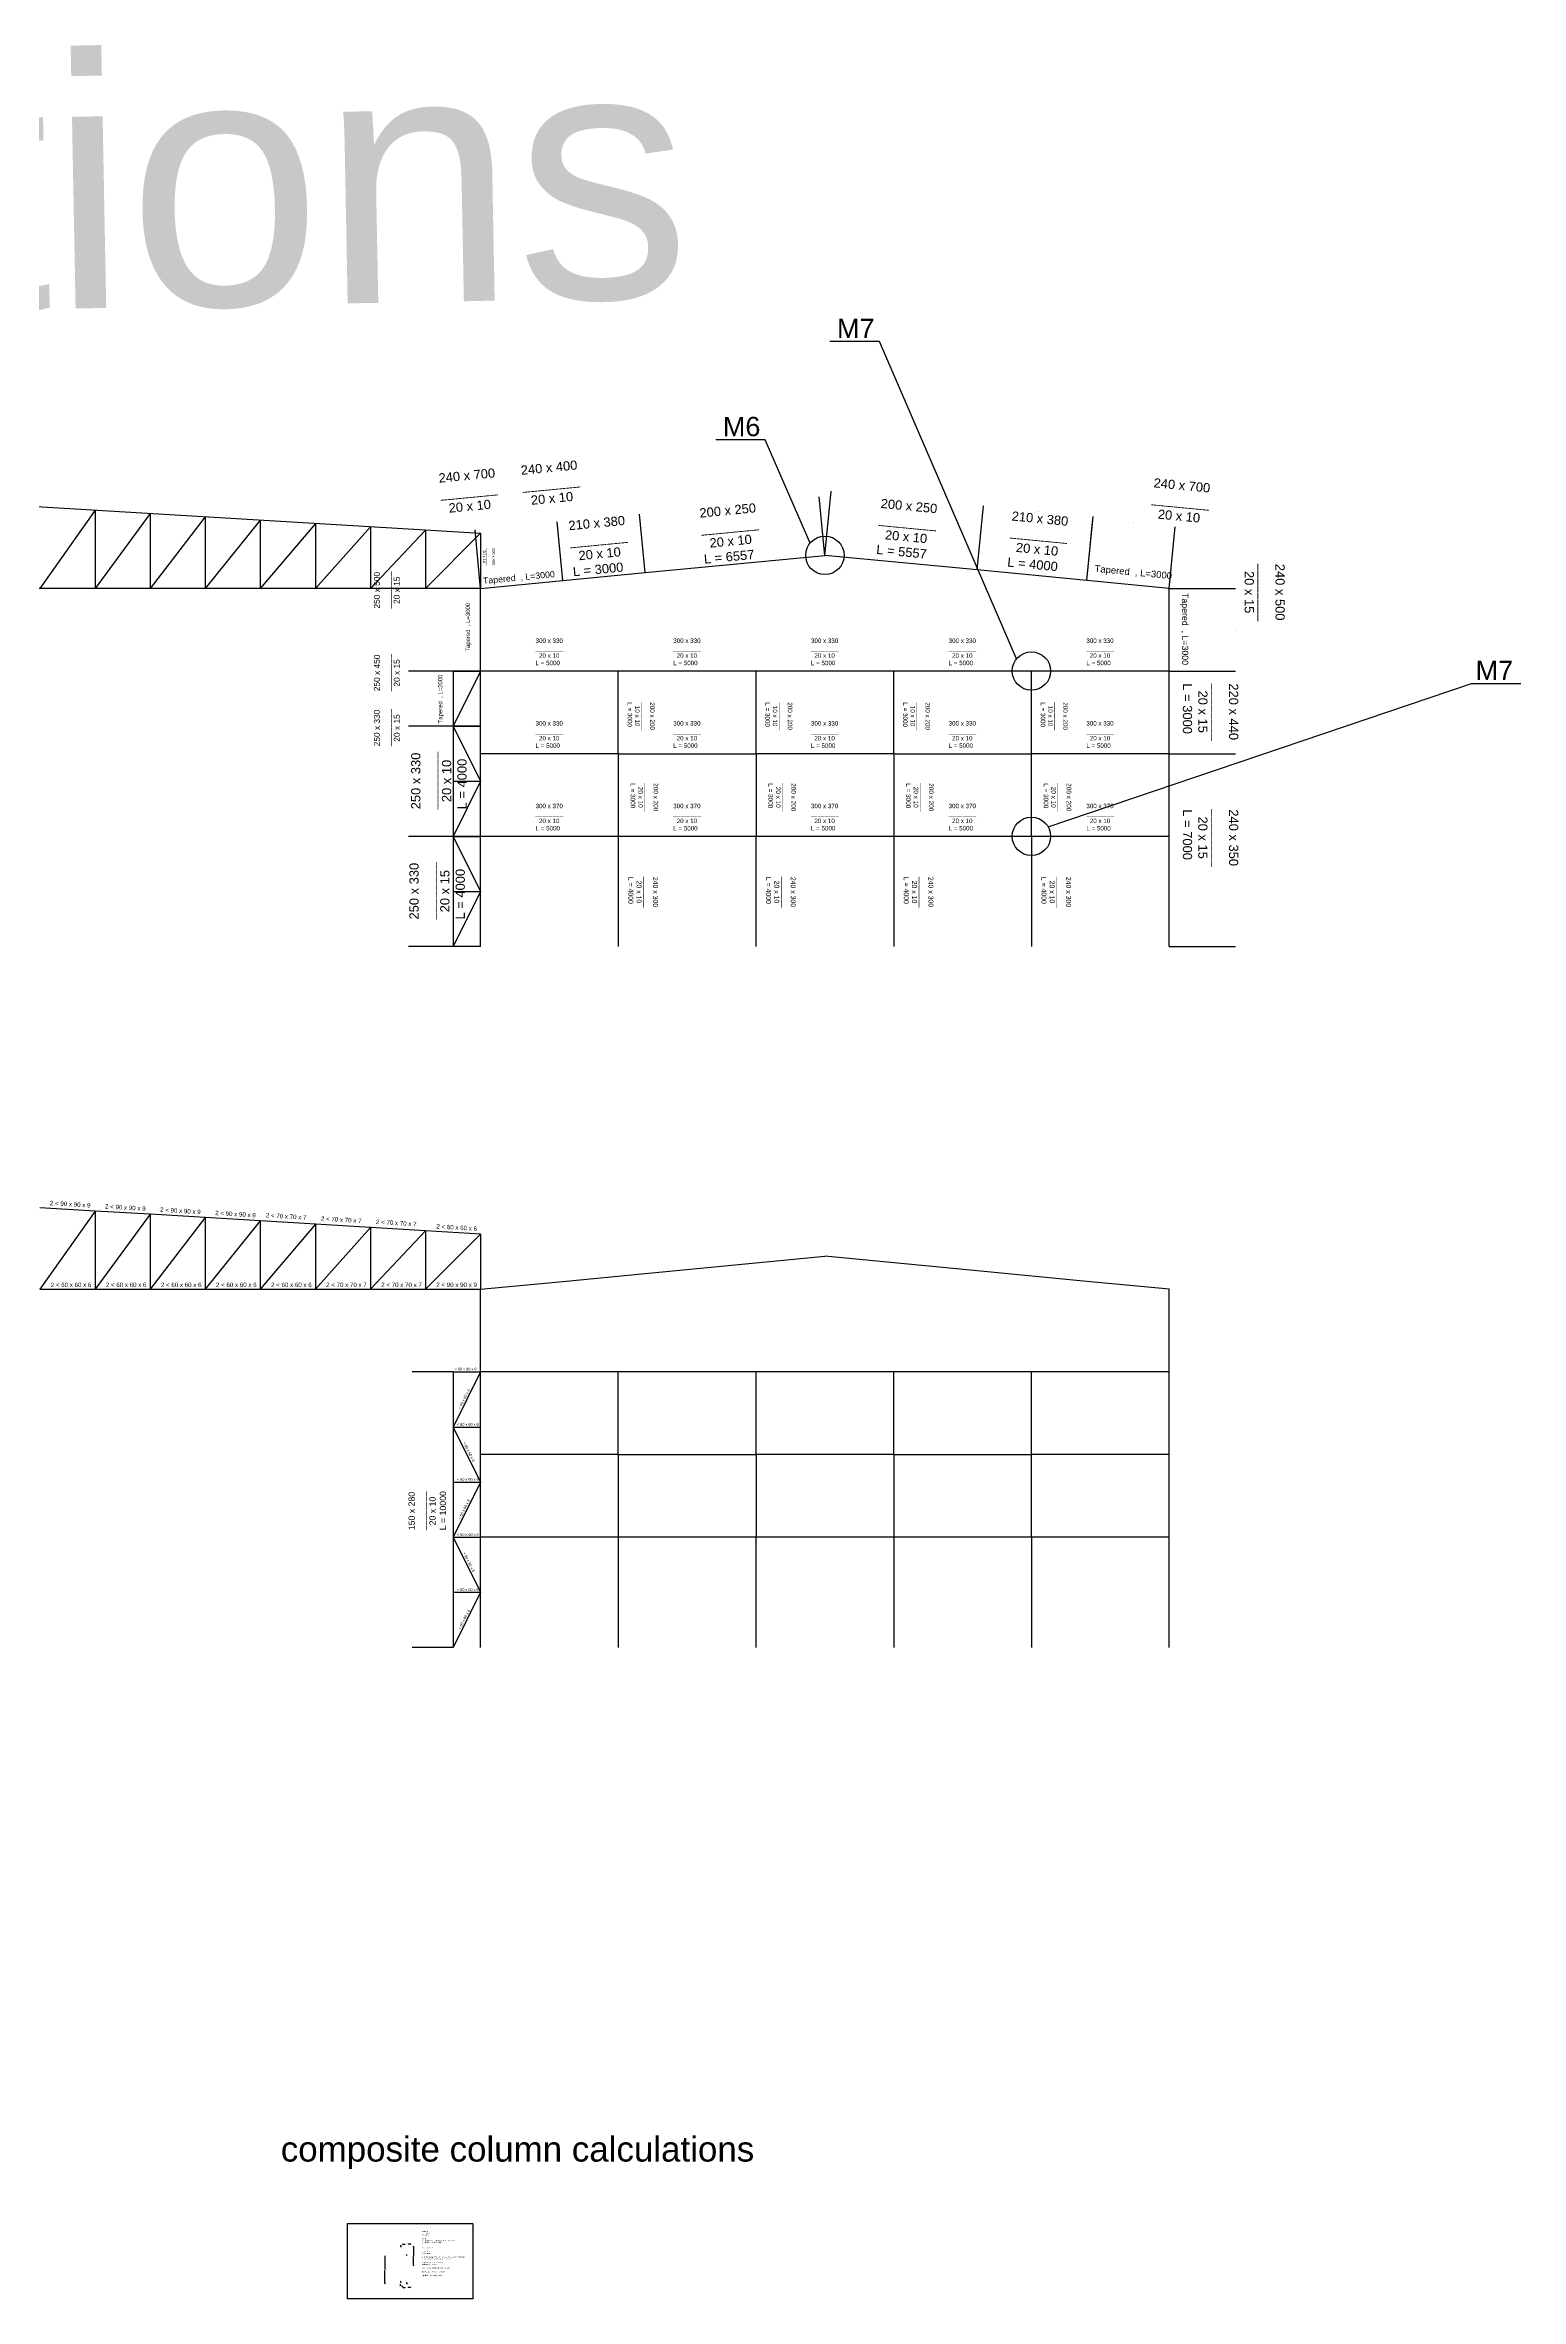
# Model space of a CAD drawing. Header units: inches. Extents: x -15 to 2803056, y 0 to 866270.
# Drawn here: x 1228726 to 1282317, y 196209 to 278021 of the extents above; entities that cross this region are included whole.
import ezdxf

# ---------------------------------------------------------------- set-up
doc = ezdxf.new("R2010")
doc.units = ezdxf.units.IN
doc.header["$LTSCALE"] = 100
doc.header["$MEASUREMENT"] = 0
for name, color, linetype in [('connection', 50, 'Continuous'), ('initial layout', 7, 'Continuous'), ('sections', 3, 'Continuous'), ('text', 3, 'Continuous')]:
    doc.layers.add(name, color=color, linetype=linetype)
doc.styles.get("Standard").update_dxf_attribs({"font": 'arial.ttf'})
doc.dimstyles.new('connections', dxfattribs={"dimtxt": 20, "dimasz": 15, "dimexe": 0.0625, "dimexo": 0.0625, "dimgap": 10, "dimtad": 0, "dimtih": 1, "dimtoh": 1, "dimzin": 0, "dimdsep": 46, "dimtxsty": 'Standard', "dimblk": 'OBLIQUE', "dimcen": 0.09, "dimse1": 1, "dimse2": 1, "dimclrd": 256, "dimclre": 256, "dimclrt": 256, "dimadec": 0, "dimazin": 0, "dimtfac": 1, "dimtofl": 0, "dimtmove": 0, "dimatfit": 3, "dimfxl": 1, "dimtfillclr": 256, "dimtolj": 1, "dimtzin": 0, "dimlwe": -1, "dimarcsym": 0})
doc.dimstyles.new('section', dxfattribs={"dimtxt": 1e-05, "dimasz": 15, "dimexe": 0.0625, "dimexo": 0.0625, "dimgap": 10, "dimtad": 0, "dimtoh": 1, "dimzin": 0, "dimdsep": 46, "dimtxsty": 'Standard', "dimblk": 'OBLIQUE', "dimcen": 0.09, "dimsd1": 1, "dimsd2": 1, "dimclrd": 256, "dimclre": 256, "dimclrt": 256, "dimadec": 0, "dimazin": 0, "dimtfac": 1, "dimtofl": 0, "dimtmove": 0, "dimatfit": 3, "dimfxl": 1, "dimtfillclr": 256, "dimtolj": 1, "dimtzin": 0, "dimlwe": -1, "dimarcsym": 0})

# ---------------------------------------------------------------- blocks, each defined once
blk = doc.blocks.new('*D199')
at = {"layer": 'Defpoints', "color": 0}
for p in [(1241917, 249299), (1244542, 249299), (1244542, 245299)]:
    blk.add_point(p, dxfattribs=at)
at = {"layer": 'sections', "transparency": 16777216}
for p, q in [((1244542, 249299), (1241917, 249299)), ((1244542, 245299), (1241917, 245299))]:
    blk.add_line(p, q, dxfattribs=at)
at = {"layer": 'sections', "transparency": 16777216, "insert": (1241917, 247299), "char_height": 0.00001, "attachment_point": 5, "rotation": 90}
blk.add_mtext('\\A1;4000.00', dxfattribs=at)
blk = doc.blocks.new('_Oblique')
at = {"color": 0, "linetype": 'ByBlock', "lineweight": -2}
blk.add_line((-0.5, -0.5), (0.5, 0.5), dxfattribs=at)
blk = doc.blocks.new('*D200')
at = {"layer": 'Defpoints', "color": 0}
for p in [(1247324, 260711), (1247528, 258585), (1244542, 258299)]:
    blk.add_point(p, dxfattribs=at)
at = {"layer": 'sections', "transparency": 16777216}
for p, q in [((1244542, 258299), (1244338, 260424)), ((1247528, 258585), (1247324, 260711))]:
    blk.add_line(p, q, dxfattribs=at)
at = {"layer": 'sections', "transparency": 16777216, "insert": (1245831, 260567), "char_height": 10, "attachment_point": 5, "rotation": 5.48359}
blk.add_mtext('\\A1;3000.00', dxfattribs=at)
blk = doc.blocks.new('*D201')
at = {"layer": 'Defpoints', "color": 0}
for p in [(1250310, 260997), (1247528, 258585), (1250514, 258872)]:
    blk.add_point(p, dxfattribs=at)
at = {"layer": 'sections', "transparency": 16777216}
for p, q in [((1250514, 258872), (1250310, 260997)), ((1247528, 258585), (1247324, 260711))]:
    blk.add_line(p, q, dxfattribs=at)
at = {"layer": 'sections', "transparency": 16777216, "insert": (1248817, 260854), "char_height": 10, "attachment_point": 5, "rotation": 5.48359}
blk.add_mtext('\\A1;3000.00', dxfattribs=at)
blk = doc.blocks.new('*D202')
at = {"layer": 'Defpoints', "color": 0}
for p in [(1256838, 261624), (1257042, 259499), (1250514, 258872)]:
    blk.add_point(p, dxfattribs=at)
at = {"layer": 'sections', "transparency": 16777216}
for p, q in [((1250514, 258872), (1250310, 260997)), ((1257042, 259499), (1256838, 261624))]:
    blk.add_line(p, q, dxfattribs=at)
at = {"layer": 'sections', "transparency": 16777216, "insert": (1253574, 261311), "char_height": 10, "attachment_point": 5, "rotation": 5.48359}
blk.add_mtext('\\A1;6557.47', dxfattribs=at)
blk = doc.blocks.new('*D203')
at = {"layer": 'Defpoints', "color": 0}
for p in [(1269757, 260538), (1266556, 258585), (1269542, 258299)]:
    blk.add_point(p, dxfattribs=at)
at = {"layer": 'sections', "transparency": 16777216}
for p, q in [((1266556, 258585), (1266771, 260825)), ((1269542, 258299), (1269757, 260538))]:
    blk.add_line(p, q, dxfattribs=at)
at = {"layer": 'sections', "transparency": 16777216, "insert": (1268264, 260681), "char_height": 10, "attachment_point": 5, "rotation": 354.51641}
blk.add_mtext('\\A1;3000.00', dxfattribs=at)
blk = doc.blocks.new('*D214')
at = {"layer": 'Defpoints', "color": 0}
for p in [(1262797, 261293), (1262574, 258968), (1266556, 258585)]:
    blk.add_point(p, dxfattribs=at)
at = {"layer": 'sections', "transparency": 16777216}
for p, q in [((1262574, 258968), (1262797, 261293)), ((1266556, 258585), (1266779, 260911))]:
    blk.add_line(p, q, dxfattribs=at)
at = {"layer": 'sections', "transparency": 16777216, "insert": (1264788, 261102), "char_height": 10, "attachment_point": 5, "rotation": 354.51641}
blk.add_mtext('\\A1;4000.00', dxfattribs=at)
blk = doc.blocks.new('*D215')
at = {"layer": 'Defpoints', "color": 0}
for p in [(1257265, 261824), (1257042, 259499), (1262574, 258968)]:
    blk.add_point(p, dxfattribs=at)
at = {"layer": 'sections', "transparency": 16777216}
for p, q in [((1257042, 259499), (1257265, 261824)), ((1262574, 258968), (1262797, 261293))]:
    blk.add_line(p, q, dxfattribs=at)
at = {"layer": 'sections', "transparency": 16777216, "insert": (1260031, 261558), "char_height": 10, "attachment_point": 5, "rotation": 354.51641}
blk.add_mtext('\\A1;5557.47', dxfattribs=at)
blk = doc.blocks.new('*D216')
at = {"layer": 'Defpoints', "color": 0}
for p in [(1269542, 255299), (1271952, 255299), (1269542, 252299)]:
    blk.add_point(p, dxfattribs=at)
at = {"layer": 'sections', "transparency": 16777216}
for p, q in [((1269542, 255299), (1271952, 255299)), ((1269542, 252299), (1271952, 252299))]:
    blk.add_line(p, q, dxfattribs=at)
at = {"layer": 'sections', "transparency": 16777216, "insert": (1271952, 253799), "char_height": 10, "attachment_point": 5, "rotation": 90}
blk.add_mtext('\\A1;3000.00', dxfattribs=at)
blk = doc.blocks.new('*D217')
at = {"layer": 'Defpoints', "color": 0}
for p in [(1269542, 258299), (1271952, 258299), (1269542, 255299)]:
    blk.add_point(p, dxfattribs=at)
at = {"layer": 'sections', "transparency": 16777216}
for p, q in [((1269542, 258299), (1271952, 258299)), ((1269542, 255299), (1271952, 255299))]:
    blk.add_line(p, q, dxfattribs=at)
at = {"layer": 'sections', "transparency": 16777216, "insert": (1271952, 256799), "char_height": 10, "attachment_point": 5, "rotation": 90}
blk.add_mtext('\\A1;3000.00', dxfattribs=at)
blk = doc.blocks.new('*D218')
at = {"layer": 'Defpoints', "color": 0}
for p in [(1241917, 253299), (1244542, 253299), (1244542, 249299)]:
    blk.add_point(p, dxfattribs=at)
at = {"layer": 'sections', "transparency": 16777216}
for p, q in [((1244542, 253299), (1241917, 253299)), ((1244542, 249299), (1241917, 249299))]:
    blk.add_line(p, q, dxfattribs=at)
at = {"layer": 'sections', "transparency": 16777216, "insert": (1241917, 251299), "char_height": 10, "attachment_point": 5, "rotation": 90}
blk.add_mtext('\\A1;4000.00', dxfattribs=at)
blk = doc.blocks.new('*D219')
at = {"layer": 'Defpoints', "color": 0}
for p in [(1241917, 255299), (1244542, 255299), (1244542, 253299)]:
    blk.add_point(p, dxfattribs=at)
at = {"layer": 'sections', "transparency": 16777216}
for p, q in [((1244542, 255299), (1241917, 255299)), ((1244542, 253299), (1241917, 253299))]:
    blk.add_line(p, q, dxfattribs=at)
at = {"layer": 'sections', "transparency": 16777216, "insert": (1241917, 254299), "char_height": 10, "attachment_point": 5, "rotation": 90}
blk.add_mtext('\\A1;2000.00', dxfattribs=at)
blk = doc.blocks.new('*D220')
at = {"layer": 'Defpoints', "color": 0}
for p in [(1241917, 258299), (1244542, 258299), (1244542, 255299)]:
    blk.add_point(p, dxfattribs=at)
at = {"layer": 'sections', "transparency": 16777216}
for p, q in [((1244542, 258299), (1241917, 258299)), ((1244542, 255299), (1241917, 255299))]:
    blk.add_line(p, q, dxfattribs=at)
at = {"layer": 'sections', "transparency": 16777216, "insert": (1241917, 256799), "char_height": 10, "attachment_point": 5, "rotation": 90}
blk.add_mtext('\\A1;3000.00', dxfattribs=at)
blk = doc.blocks.new('*D222')
at = {"layer": 'Defpoints', "color": 0}
for p in [(1269542, 252299), (1271952, 252299), (1269542, 245299)]:
    blk.add_point(p, dxfattribs=at)
at = {"layer": 'sections', "transparency": 16777216}
for p, q in [((1269542, 252299), (1271952, 252299)), ((1269542, 245299), (1271952, 245299))]:
    blk.add_line(p, q, dxfattribs=at)
at = {"layer": 'sections', "transparency": 16777216, "insert": (1271952, 248799), "char_height": 10, "attachment_point": 5, "rotation": 90}
blk.add_mtext('\\A1;7000.00', dxfattribs=at)
blk = doc.blocks.new('*D223')
at = {"layer": 'Defpoints', "color": 0}
for p in [(1242055, 229859), (1243542, 229859), (1243542, 219859)]:
    blk.add_point(p, dxfattribs=at)
at = {"layer": 'sections', "transparency": 16777216}
for p, q in [((1243542, 229859), (1242054, 229859)), ((1243542, 219859), (1242054, 219859))]:
    blk.add_line(p, q, dxfattribs=at)
at = {"layer": 'sections', "transparency": 16777216, "insert": (1242055, 224859), "char_height": 10, "attachment_point": 5, "rotation": 90}
blk.add_mtext('\\A1;10000.00', dxfattribs=at)
blk = doc.blocks.new('*D335')
at = {"layer": 'Defpoints', "color": 0}
for p in [(1241708, 198130), (1242008, 198202), (1242008, 198130)]:
    blk.add_point(p, dxfattribs=at)
at = {"layer": 'sections', "lineweight": -2, "transparency": 16777216}
for p, q in [((1241708, 198202), (1241806, 198202)), ((1242008, 198202), (1241909, 198202))]:
    blk.add_line(p, q, dxfattribs=at)
at = {"layer": 'sections', "lineweight": -2, "transparency": 16777216, "xscale": 15, "yscale": 15, "zscale": 15, "rotation": 180}
blk.add_blockref('_Oblique', (1241708, 198202), dxfattribs=at)
at = {"layer": 'sections', "lineweight": -2, "transparency": 16777216, "xscale": 15, "yscale": 15, "zscale": 15}
blk.add_blockref('_Oblique', (1242008, 198202), dxfattribs=at)
at = {"layer": 'sections', "transparency": 16777216, "insert": (1241858, 198202), "char_height": 20, "attachment_point": 5}
blk.add_mtext('\\A1;300.00', dxfattribs=at)
blk = doc.blocks.new('*D336')
at = {"layer": 'Defpoints', "color": 0}
for p in [(1241645, 198130), (1241708, 198130), (1241708, 198110)]:
    blk.add_point(p, dxfattribs=at)
at = {"layer": 'sections', "lineweight": -2, "transparency": 16777216}
for p, q in [((1241645, 198130), (1241645, 198145)), ((1241645, 198145), (1241660, 198145)), ((1241645, 198110), (1241645, 198130))]:
    blk.add_line(p, q, dxfattribs=at)
at = {"layer": 'sections', "lineweight": -2, "transparency": 16777216, "xscale": 15, "yscale": 15, "zscale": 15}
for p, rotation in [((1241645, 198130), 90), ((1241645, 198110), 270)]:
    blk.add_blockref('_Oblique', p, dxfattribs=dict(at, rotation=rotation))
at = {"layer": 'sections', "transparency": 16777216, "insert": (1241703, 198145), "char_height": 20, "attachment_point": 5}
blk.add_mtext('\\A1;20.00', dxfattribs=at)
blk = doc.blocks.new('*D337')
at = {"layer": 'Defpoints', "color": 0}
for p in [(1241868, 198110), (1242103, 198110), (1241868, 197430)]:
    blk.add_point(p, dxfattribs=at)
at = {"layer": 'sections', "lineweight": -2, "transparency": 16777216}
for p, q in [((1242103, 198110), (1242103, 197790)), ((1242103, 197430), (1242103, 197749))]:
    blk.add_line(p, q, dxfattribs=at)
at = {"layer": 'sections', "lineweight": -2, "transparency": 16777216, "xscale": 15, "yscale": 15, "zscale": 15}
for p, rotation in [((1242103, 198110), 90), ((1242103, 197430), 270)]:
    blk.add_blockref('_Oblique', p, dxfattribs=dict(at, rotation=rotation))
at = {"layer": 'sections', "transparency": 16777216, "insert": (1242103, 197770), "char_height": 20, "attachment_point": 5}
blk.add_mtext('\\A1;680.00', dxfattribs=at)
blk = doc.blocks.new('*D338')
at = {"layer": 'Defpoints', "color": 0}
for p in [(1241638, 196845), (1241698, 196845), (1241698, 196695)]:
    blk.add_point(p, dxfattribs=at)
at = {"layer": 'sections', "lineweight": -2, "transparency": 16777216}
for p, q in [((1241638, 196845), (1241638, 196790)), ((1241638, 196695), (1241638, 196749))]:
    blk.add_line(p, q, dxfattribs=at)
at = {"layer": 'sections', "lineweight": -2, "transparency": 16777216, "xscale": 15, "yscale": 15, "zscale": 15}
for p, rotation in [((1241638, 196845), 90), ((1241638, 196695), 270)]:
    blk.add_blockref('_Oblique', p, dxfattribs=dict(at, rotation=rotation))
at = {"layer": 'sections', "transparency": 16777216, "insert": (1241638, 196770), "char_height": 20, "attachment_point": 5}
blk.add_mtext('\\A1;150.00', dxfattribs=at)
blk = doc.blocks.new('*D339')
at = {"layer": 'Defpoints', "color": 0}
for p in [(1241698, 196695), (1241698, 196665), (1241718, 196695)]:
    blk.add_point(p, dxfattribs=at)
at = {"layer": 'sections', "lineweight": -2, "transparency": 16777216}
for p, q in [((1241698, 196665), (1241683, 196665)), ((1241718, 196665), (1241698, 196665))]:
    blk.add_line(p, q, dxfattribs=at)
at = {"layer": 'sections', "lineweight": -2, "transparency": 16777216, "xscale": 15, "yscale": 15, "zscale": 15, "rotation": 180}
blk.add_blockref('_Oblique', (1241698, 196665), dxfattribs=at)
at = {"layer": 'sections', "lineweight": -2, "transparency": 16777216, "xscale": 15, "yscale": 15, "zscale": 15}
blk.add_blockref('_Oblique', (1241718, 196665), dxfattribs=at)
at = {"layer": 'sections', "transparency": 16777216, "insert": (1241639, 196665), "char_height": 20, "attachment_point": 5}
blk.add_mtext('\\A1;20.00', dxfattribs=at)
blk = doc.blocks.new('*D340')
at = {"layer": 'Defpoints', "color": 0}
for p in [(1241718, 196765), (1241998, 196765), (1241998, 196622)]:
    blk.add_point(p, dxfattribs=at)
at = {"layer": 'sections', "lineweight": -2, "transparency": 16777216}
for p, q in [((1241718, 196622), (1241806, 196622)), ((1241998, 196622), (1241909, 196622))]:
    blk.add_line(p, q, dxfattribs=at)
at = {"layer": 'sections', "lineweight": -2, "transparency": 16777216, "xscale": 15, "yscale": 15, "zscale": 15, "rotation": 180}
blk.add_blockref('_Oblique', (1241718, 196622), dxfattribs=at)
at = {"layer": 'sections', "lineweight": -2, "transparency": 16777216, "xscale": 15, "yscale": 15, "zscale": 15}
blk.add_blockref('_Oblique', (1241998, 196622), dxfattribs=at)
at = {"layer": 'sections', "transparency": 16777216, "insert": (1241858, 196622), "char_height": 20, "attachment_point": 5}
blk.add_mtext('\\A1;280.00', dxfattribs=at)
blk = doc.blocks.new('*D341')
at = {"layer": 'Defpoints', "color": 0}
for p in [(1241858, 196775), (1241858, 196775), (1241858, 196765)]:
    blk.add_point(p, dxfattribs=at)
at = {"layer": 'sections', "lineweight": -2, "transparency": 16777216}
for p, q in [((1241858, 196775), (1241858, 196805)), ((1241858, 196805), (1241873, 196805)), ((1241858, 196765), (1241858, 196750))]:
    blk.add_line(p, q, dxfattribs=at)
at = {"layer": 'sections', "lineweight": -2, "transparency": 16777216, "xscale": 15, "yscale": 15, "zscale": 15}
for p, rotation in [((1241858, 196775), 270), ((1241858, 196765), 90)]:
    blk.add_blockref('_Oblique', p, dxfattribs=dict(at, rotation=rotation))
at = {"layer": 'sections', "transparency": 16777216, "insert": (1241915, 196805), "char_height": 20, "attachment_point": 5}
blk.add_mtext('\\A1;10.00', dxfattribs=at)
blk = doc.blocks.new('*D342')
at = {"layer": 'Defpoints', "color": 0}
for p in [(1241848, 197803), (1241848, 197770), (1241868, 197770)]:
    blk.add_point(p, dxfattribs=at)
at = {"layer": 'sections', "lineweight": -2, "transparency": 16777216}
for p, q in [((1241848, 197803), (1241833, 197803)), ((1241868, 197803), (1241848, 197803))]:
    blk.add_line(p, q, dxfattribs=at)
at = {"layer": 'sections', "lineweight": -2, "transparency": 16777216, "xscale": 15, "yscale": 15, "zscale": 15, "rotation": 180}
blk.add_blockref('_Oblique', (1241848, 197803), dxfattribs=at)
at = {"layer": 'sections', "lineweight": -2, "transparency": 16777216, "xscale": 15, "yscale": 15, "zscale": 15}
blk.add_blockref('_Oblique', (1241868, 197803), dxfattribs=at)
at = {"layer": 'sections', "transparency": 16777216, "insert": (1241789, 197803), "char_height": 20, "attachment_point": 5}
blk.add_mtext('\\A1;20.00', dxfattribs=at)
blk = doc.blocks.new('*D343')
at = {"layer": 'Defpoints', "color": 0}
for p in [(1241848, 197770), (1241065, 196770), (1241848, 196770)]:
    blk.add_point(p, dxfattribs=at)
at = {"layer": 'sections', "lineweight": -2, "transparency": 16777216}
for p, q in [((1241065, 197770), (1241065, 197290)), ((1241065, 196770), (1241065, 197249))]:
    blk.add_line(p, q, dxfattribs=at)
at = {"layer": 'sections', "lineweight": -2, "transparency": 16777216, "xscale": 15, "yscale": 15, "zscale": 15}
for p, rotation in [((1241065, 197770), 90), ((1241065, 196770), 270)]:
    blk.add_blockref('_Oblique', p, dxfattribs=dict(at, rotation=rotation))
at = {"layer": 'sections', "transparency": 16777216, "insert": (1241065, 197270), "char_height": 20, "attachment_point": 5}
blk.add_mtext('\\A1;1000.00', dxfattribs=at)

msp = doc.modelspace()

# ---------------------------------------------------------------- linework, layer by layer
at = {"layer": 'connection'}
for p, q in [((1259024.28, 267256.593), (1257227.896, 267256.593)), ((1264003.234, 255741.468), (1259024.28, 267256.593)), ((1254879.829, 263696.015), (1253083.445, 263696.015)), ((1256503.234, 259941.468), (1254879.829, 263696.015)), ((1265147.176, 249644.591), (1280520.755, 254843.704)), ((1280520.755, 254843.704), (1282317.138, 254843.704))]:
    msp.add_line(p, q, dxfattribs=at)
for centre in [(1257041.808, 259498.666), (1264541.808, 255298.666), (1264541.808, 249298.666)]:
    msp.add_circle(centre, 697.234, dxfattribs=at)
at = {"layer": 'initial layout'}
for p, q in [((1224541.808, 261498.666), (1244541.808, 260298.666)), ((1230541.808, 261138.666), (1228541.808, 258298.666)), ((1230541.808, 261138.666), (1230541.808, 258298.666)), ((1232541.808, 261018.666), (1230541.808, 258298.666)), ((1232541.808, 261018.666), (1232541.808, 258298.666)), ((1234541.808, 260898.666), (1232541.808, 258298.666)), ((1234541.808, 260898.666), (1234541.808, 258298.666)), ((1236541.808, 260778.666), (1234541.808, 258298.666)), ((1236541.808, 260778.666), (1236541.808, 258298.666)), ((1238541.808, 260658.666), (1236541.808, 258298.666)), ((1238541.808, 260658.666), (1238541.808, 258298.666)), ((1240541.808, 260538.666), (1238541.808, 258298.666)), ((1240541.808, 260538.666), (1240541.808, 258298.666)), ((1242541.808, 260418.666), (1240541.808, 258298.666)), ((1242541.808, 260418.666), (1242541.808, 258298.666)), ((1244541.808, 260298.666), (1242541.808, 258298.666)), ((1244541.808, 260298.666), (1244541.808, 258298.666)), ((1250514.349, 258872.03), (1257041.808, 259498.666)), ((1262573.842, 258967.59), (1257041.808, 259498.666)), ((1244541.808, 258298.666), (1247528.078, 258585.348)), ((1247528.078, 258585.348), (1250514.349, 258872.03)), ((1266555.537, 258585.348), (1262573.842, 258967.59)), ((1269541.808, 258298.666), (1266555.537, 258585.348)), ((1244541.808, 258298.666), (1204541.808, 258298.666)), ((1244541.808, 255298.666), (1244541.808, 258298.666)), ((1269541.808, 255298.666), (1269541.808, 258298.666)), ((1243541.808, 255298.666), (1244541.808, 255298.666)), ((1244541.808, 255298.666), (1243541.808, 253298.666)), ((1243541.808, 255298.666), (1243541.808, 245298.666)), ((1243541.808, 255298.666), (1243541.808, 245298.666)), ((1244541.808, 253298.666), (1244541.808, 255298.666)), ((1249541.808, 255298.666), (1244541.808, 255298.666)), ((1249541.808, 252298.666), (1249541.808, 255298.666)), ((1254541.808, 255298.666), (1249541.808, 255298.666)), ((1254541.808, 252298.666), (1254541.808, 255298.666)), ((1259541.808, 255298.666), (1254541.808, 255298.666)), ((1259541.808, 252298.666), (1259541.808, 255298.666)), ((1264541.808, 255298.666), (1259541.808, 255298.666)), ((1264541.808, 252298.666), (1264541.808, 255298.666)), ((1269541.808, 255298.666), (1264541.808, 255298.666)), ((1269541.808, 252298.666), (1269541.808, 255298.666)), ((1243541.808, 253298.666), (1244541.808, 253298.666)), ((1243541.808, 253298.666), (1244541.808, 251298.666)), ((1244541.808, 249298.666), (1244541.808, 253298.666)), ((1249541.808, 252298.666), (1244541.808, 252298.666)), ((1249541.808, 252298.666), (1249541.808, 249298.666)), ((1249541.808, 252298.666), (1249541.808, 249298.666)), ((1249541.808, 252298.666), (1254541.808, 252298.666)), ((1259541.808, 252298.666), (1254541.808, 252298.666)), ((1254541.808, 252298.666), (1254541.808, 249298.666)), ((1254541.808, 252298.666), (1254541.808, 249298.666)), ((1259541.808, 252298.666), (1259541.808, 249298.666)), ((1259541.808, 252298.666), (1259541.808, 249298.666)), ((1259541.808, 252298.666), (1264541.808, 252298.666)), ((1269541.808, 252298.666), (1264541.808, 252298.666)), ((1264541.808, 249298.666), (1264541.808, 252298.666)), ((1269541.808, 245298.666), (1269541.808, 252298.666)), ((1243541.808, 251298.666), (1244541.808, 251298.666)), ((1244541.808, 251298.666), (1243541.808, 249298.666)), ((1243541.808, 249298.666), (1242541.808, 249298.666)), ((1243541.808, 249298.666), (1244541.808, 249298.666)), ((1243541.808, 249298.666), (1244541.808, 247298.666)), ((1249541.808, 249298.666), (1244541.808, 249298.666)), ((1244541.808, 245298.666), (1244541.808, 249298.666)), ((1249541.808, 249298.666), (1249541.808, 245298.666)), ((1254541.808, 249298.666), (1249541.808, 249298.666)), ((1259541.808, 249298.666), (1254541.808, 249298.666)), ((1254541.808, 245298.666), (1254541.808, 249298.666)), ((1259541.808, 249298.666), (1259541.808, 245298.666)), ((1264541.808, 249298.666), (1259541.808, 249298.666)), ((1269541.808, 249298.666), (1264541.808, 249298.666)), ((1264541.808, 249298.666), (1264541.808, 245298.666)), ((1243541.808, 247298.666), (1244541.808, 247298.666)), ((1244541.808, 247298.666), (1243541.808, 245298.666)), ((1230541.808, 235698.6), (1228541.808, 235818.6)), ((1230541.808, 235698.6), (1228541.808, 232858.6)), ((1230541.808, 235698.6), (1230541.808, 232858.6)), ((1232541.808, 235578.6), (1230541.808, 235698.6)), ((1232541.808, 235578.6), (1230541.808, 232858.6)), ((1232541.808, 235578.6), (1232541.808, 232858.6)), ((1234541.808, 235458.6), (1232541.808, 235578.6)), ((1234541.808, 235458.6), (1232541.808, 232858.6)), ((1234541.808, 235458.6), (1234541.808, 232858.6)), ((1236541.808, 235338.6), (1234541.808, 235458.6)), ((1236541.808, 235338.6), (1234541.808, 232858.6)), ((1236541.808, 235338.6), (1236541.808, 232858.6)), ((1238541.808, 235218.6), (1236541.808, 235338.6)), ((1238541.808, 235218.6), (1236541.808, 232858.6)), ((1238541.808, 235218.6), (1238541.808, 232858.6)), ((1240541.808, 235098.6), (1238541.808, 235218.6)), ((1240541.808, 235098.6), (1238541.808, 232858.6)), ((1240541.808, 235098.6), (1240541.808, 232858.6)), ((1242541.808, 234978.6), (1240541.808, 235098.6)), ((1242541.808, 234978.6), (1240541.808, 232858.6)), ((1242541.808, 234978.6), (1242541.808, 232858.6)), ((1244541.808, 234858.6), (1242541.808, 234978.6)), ((1244541.808, 234858.6), (1242541.808, 232858.6)), ((1244541.808, 234858.6), (1244541.808, 232858.6)), ((1250514.349, 233431.964), (1257041.808, 234058.6)), ((1262573.842, 233527.525), (1257041.808, 234058.6)), ((1247528.078, 233145.282), (1250514.349, 233431.964)), ((1266555.537, 233145.282), (1262573.842, 233527.525)), ((1228541.808, 232858.6), (1230541.808, 232858.6)), ((1230541.808, 232858.6), (1232541.808, 232858.6)), ((1232541.808, 232858.6), (1234541.808, 232858.6)), ((1234541.808, 232858.6), (1236541.808, 232858.6)), ((1236541.808, 232858.6), (1238541.808, 232858.6)), ((1238541.808, 232858.6), (1240541.808, 232858.6)), ((1240541.808, 232858.6), (1242541.808, 232858.6)), ((1242541.808, 232858.6), (1244541.808, 232858.6)), ((1244541.808, 232858.6), (1247528.078, 233145.282)), ((1244541.808, 229858.6), (1244541.808, 232858.6)), ((1269541.808, 232858.6), (1266555.537, 233145.282)), ((1269541.808, 229858.6), (1269541.808, 232858.6)), ((1243541.808, 229858.6), (1244541.808, 229858.6)), ((1244541.808, 229858.6), (1243541.808, 227858.6)), ((1243541.808, 229858.6), (1243541.808, 219858.6)), ((1243541.808, 229858.6), (1243541.808, 219858.6)), ((1244541.808, 227858.6), (1244541.808, 229858.6)), ((1249541.808, 229858.6), (1244541.808, 229858.6)), ((1249541.808, 226858.6), (1249541.808, 229858.6)), ((1254541.808, 229858.6), (1249541.808, 229858.6)), ((1254541.808, 226858.6), (1254541.808, 229858.6)), ((1259541.808, 229858.6), (1254541.808, 229858.6)), ((1259541.808, 226858.6), (1259541.808, 229858.6)), ((1264541.808, 229858.6), (1259541.808, 229858.6)), ((1264541.808, 226858.6), (1264541.808, 229858.6)), ((1269541.808, 229858.6), (1264541.808, 229858.6)), ((1269541.808, 226858.6), (1269541.808, 229858.6)), ((1243541.808, 227858.6), (1244541.808, 227858.6)), ((1243541.808, 227858.6), (1244541.808, 225858.6)), ((1244541.808, 223858.6), (1244541.808, 227858.6)), ((1249541.808, 226858.6), (1244541.808, 226858.6)), ((1249541.808, 226858.6), (1249541.808, 223858.6)), ((1249541.808, 226858.6), (1249541.808, 223858.6)), ((1249541.808, 226858.6), (1254541.808, 226858.6)), ((1259541.808, 226858.6), (1254541.808, 226858.6)), ((1254541.808, 226858.6), (1254541.808, 223858.6)), ((1254541.808, 226858.6), (1254541.808, 223858.6)), ((1259541.808, 226858.6), (1259541.808, 223858.6)), ((1259541.808, 226858.6), (1259541.808, 223858.6)), ((1259541.808, 226858.6), (1264541.808, 226858.6)), ((1269541.808, 226858.6), (1264541.808, 226858.6)), ((1264541.808, 223858.6), (1264541.808, 226858.6)), ((1269541.808, 219858.6), (1269541.808, 226858.6)), ((1243541.808, 225858.6), (1244541.808, 225858.6)), ((1244541.808, 225858.6), (1243541.808, 223858.6)), ((1243541.808, 223858.6), (1244541.808, 223858.6)), ((1243541.808, 223858.6), (1244541.808, 221858.6)), ((1249541.808, 223858.6), (1244541.808, 223858.6)), ((1244541.808, 219858.6), (1244541.808, 223858.6)), ((1249541.808, 223858.6), (1249541.808, 219858.6)), ((1254541.808, 223858.6), (1249541.808, 223858.6)), ((1259541.808, 223858.6), (1254541.808, 223858.6)), ((1254541.808, 219858.6), (1254541.808, 223858.6)), ((1259541.808, 223858.6), (1259541.808, 219858.6)), ((1264541.808, 223858.6), (1259541.808, 223858.6)), ((1269541.808, 223858.6), (1264541.808, 223858.6)), ((1264541.808, 223858.6), (1264541.808, 219858.6)), ((1243541.808, 221858.6), (1244541.808, 221858.6)), ((1244541.808, 221858.6), (1243541.808, 219858.6))]:
    msp.add_line(p, q, dxfattribs=at)
at = {"layer": 'sections'}
msp.add_lwpolyline([(1239705.773, 198942.161), (1244255.13, 198942.161), (1244255.13, 196208.959), (1239705.773, 196208.959)], close=True, dxfattribs=at)

# ---------------------------------------------------------------- texts
at = {"layer": 'connection'}
for s, p in [('M7', (1257481.96, 267383.173)), ('M6', (1253337.508, 263822.595)), ('M7', (1280671.008, 254970.284))]:
    msp.add_text(s, height=702.7444, dxfattribs=at).set_placement(p)
at = {"layer": 'sections'}
for s, height, rotation, p in [('Tapered  , L=3000', 228.35228, 5.48359044, (1244640.04, 258459.871)), ('Tapered  , L=3000', 246.10008, 354.51640955, (1266826.975, 258903.197)), ('Tapered  , L=3000', 154.26103, 90, (1244153.392, 256005.565)), ('Tapered  , L=3000', 228.35228, 270, (1270010.293, 258131.619)), ('Tapered  , L=2000', 154.26103, 90, (1243153.779, 253401.36)), ('2 < 90 x 90 x 9', 160.41277, 356.56636964, (1228898.548, 235911.438)), ('2 < 90 x 90 x 9', 160.41277, 356.56636964, (1230898.548, 235791.438)), ('2 < 90 x 90 x 9', 160.41277, 356.56636964, (1232898.548, 235671.438)), ('2 < 90 x 90 x 9', 160.41277, 356.56636964, (1234898.548, 235551.438)), ('2 < 70 x 70 x 7', 160.41277, 356.56636964, (1236738.687, 235469.348)), ('2 < 70 x 70 x 7', 160.41277, 356.56636964, (1238738.687, 235349.348)), ('2 < 70 x 70 x 7', 160.41277, 356.56636964, (1240738.687, 235229.348)), ('2 < 60 x 60 x 6', 160.41277, 356.56636964, (1242932.055, 235065.001)), ('2 < 60 x 60 x 6', 160.41277, 0, (1228931.474, 232939.984)), ('2 < 60 x 60 x 6', 160.41277, 0, (1230931.474, 232939.984)), ('2 < 60 x 60 x 6', 160.41277, 0, (1232931.474, 232939.984)), ('2 < 60 x 60 x 6', 160.41277, 0, (1234931.474, 232939.984)), ('2 < 60 x 60 x 6', 160.41277, 0, (1236931.474, 232939.984)), ('2 < 70 x 70 x 7', 160.41277, 0, (1238931.474, 232939.984)), ('2 < 70 x 70 x 7', 160.41277, 0, (1240931.474, 232939.984)), ('2 < 90 x 90 x 9', 160.41277, 0, (1242931.474, 232939.984)), ('< 80 x 80 x 8', 98.14202, 0, (1243601.26, 229912.051)), (' < 60 x 60 x 6', 98.14202, 63.43494882, (1243790.177, 228462.89)), (' < 60 x 60 x 6', 98.14202, 0, (1243644.259, 227906.797)), (' < 60 x 60 x 6', 98.14202, 296.56505118, (1243877.685, 227324.976)), (' < 60 x 60 x 6', 98.14202, 0, (1243644.259, 225906.797)), (' < 60 x 60 x 6', 98.14202, 63.43494882, (1243790.177, 224462.89)), (' < 60 x 60 x 6', 98.14202, 0, (1243644.259, 223906.797)), (' < 60 x 60 x 6', 98.14202, 296.56505118, (1243877.685, 223324.976)), (' < 60 x 60 x 6', 98.14202, 0, (1243644.259, 221906.797)), (' < 60 x 60 x 6', 98.14202, 63.43494882, (1243790.177, 220462.89))]:
    msp.add_text(s, height=height, rotation=rotation, dxfattribs=at).set_placement(p)
at = {"layer": 'sections', "attachment_point": 1}
for s, width, gutter_width, insert, char_height, rotation in [('240 x 700\\P________\\P  20 x 10', 2043.53838, 1676.963, (1242999.975, 262466.834), 335.3927, 5.48359044), ('240 x 400\\P________\\P  20 x 10', 2043.53838, 1676.963, (1245986.24, 262753.578), 335.3927, 5.48359044), ('240 x 700\\P________\\P  20 x 10', 2043.53838, 1676.963, (1269000.089, 262304.974), 335.3927, 354.51640956), ('200 x 250\\P________\\P  20 x 10\\PL = 6557', 2043.53838, 1676.963, (1252474.044, 261198.515), 335.3927, 5.48359044), ('200 x 250\\P________\\P  20 x 10\\PL = 5557', 2043.53838, 1676.963, (1259090.44, 261556.029), 335.3927, 354.51640956), ('210 x 380\\P________\\P  20 x 10\\PL = 4000', 2043.53838, 1676.963, (1263847.305, 261099.37), 335.3927, 354.51640956), ('210 x 380\\P________\\P  20 x 10\\PL = 3000', 2043.53838, 1676.963, (1247717.179, 260741.856), 335.3927, 5.48359044), ('200 x 400\\P________\\P  20 x 15', 623.06837, 511.301, (1245066.876, 259765.844), 102.2602, 270), ('250 x 500\\P________\\P  20 x 15', 1320.51882, 1083.641, (1240666.466, 257567.201), 216.7282, 90), ('240 x 500\\P________\\P  20 x 15', 2043.53838, 1676.963, (1273739.513, 259191.577), 335.3927, 270), ('250 x 450\\P________\\P  20 x 15', 1320.51882, 1083.641, (1240666.529, 254567.201), 216.7282, 90), ('220 x 440\\P________\\P  20 x 15\\PL = 3000', 2043.53838, 1676.963, (1272052.878, 254851.761), 335.3927, 270), ('250 x 330\\P________\\P  20 x 15', 1320.51882, 1083.641, (1240666.529, 252567.201), 216.7282, 90), ('200 x 200\\P________\\P  10 x 10\\PL = 3000', 993.66214, 815.417, (1250859.651, 254164.19), 163.0833, 270), ('200 x 200\\P________\\P  10 x 10\\PL = 3000', 993.66214, 815.417, (1255859.651, 254164.19), 163.0833, 270), ('200 x 200\\P________\\P  10 x 10\\PL = 3000', 993.66214, 815.417, (1260859.651, 254164.19), 163.0833, 270), ('200 x 200\\P________\\P  10 x 10\\PL = 3000', 993.66214, 815.417, (1265859.651, 254164.19), 163.0833, 270), ('250 x 330\\P________\\P  20 x 10\\PL = 4000', 2043.53838, 1676.963, (1242019.385, 250280.254), 335.3927, 90), ('200 x 200\\P________\\P  20 x 10\\PL = 3000', 1013.75745, 831.907, (1250988.074, 251227.713), 166.3814, 270), ('200 x 200\\P________\\P  20 x 10\\PL = 3000', 1013.75745, 831.907, (1255988.074, 251227.713), 166.3814, 270), ('200 x 200\\P________\\P  20 x 10\\PL = 3000', 1013.75745, 831.907, (1260988.074, 251227.713), 166.3814, 270), ('200 x 200\\P________\\P  20 x 10\\PL = 3000', 1013.75745, 831.907, (1265988.074, 251227.713), 166.3814, 270), ('240 x 350\\P________\\P  20 x 15\\PL = 7000', 2043.53838, 1676.963, (1272052.878, 250279.093), 335.3927, 270), ('250 x 330\\P________\\P  20 x 15\\PL = 4000', 2043.53838, 1676.963, (1241955.893, 246280.254), 335.3927, 90), ('240 x 300\\P________\\P  20 x 10\\PL = 4000', 1091.7391, 895.9, (1250982.847, 247828.152), 179.18, 270), ('240 x 300\\P________\\P  20 x 10\\PL = 4000', 1091.7391, 895.9, (1255982.847, 247828.152), 179.18, 270), ('240 x 300\\P________\\P  20 x 10\\PL = 4000', 1091.7391, 895.9, (1260982.847, 247828.152), 179.18, 270), ('240 x 300\\P________\\P  20 x 10\\PL = 4000', 1091.7391, 895.9, (1265982.847, 247828.152), 179.18, 270), ('150 x 280\\P________\\P  20 x 10\\PL = 10000', 1384.85194, 1136.434, (1241923.277, 224110.81), 227.2868, 90)]:
    msp.add_mtext_dynamic_manual_height_columns(s, width=width, gutter_width=gutter_width, heights=[0], dxfattribs=dict(at, insert=insert, char_height=char_height, rotation=rotation))
at = {"layer": 'sections', "char_height": 161.6327, "attachment_point": 1}
for s, insert in [('300 x 330\\P________\\P  20 x 10\\PL = 5000', (1246536.585, 256481.879)), ('300 x 330\\P________\\P  20 x 10\\PL = 5000', (1251536.585, 256481.879)), ('300 x 330\\P________\\P  20 x 10\\PL = 5000', (1256536.585, 256481.879)), ('300 x 330\\P________\\P  20 x 10\\PL = 5000', (1261536.585, 256481.879)), ('300 x 330\\P________\\P  20 x 10\\PL = 5000', (1266536.585, 256481.879)), ('300 x 330\\P________\\P  20 x 10\\PL = 5000', (1246536.585, 253481.879)), ('300 x 330\\P________\\P  20 x 10\\PL = 5000', (1251536.585, 253481.879)), ('300 x 330\\P________\\P  20 x 10\\PL = 5000', (1256536.585, 253481.879)), ('300 x 330\\P________\\P  20 x 10\\PL = 5000', (1261536.585, 253481.879)), ('300 x 330\\P________\\P  20 x 10\\PL = 5000', (1266536.585, 253481.879)), ('300 x 370\\P________\\P  20 x 10\\PL = 5000', (1246536.585, 250481.879)), ('300 x 370\\P________\\P  20 x 10\\PL = 5000', (1251536.585, 250481.879)), ('300 x 370\\P________\\P  20 x 10\\PL = 5000', (1256536.585, 250481.879)), ('300 x 370\\P________\\P  20 x 10\\PL = 5000', (1261536.585, 250481.879)), ('300 x 370\\P________\\P  20 x 10\\PL = 5000', (1266536.585, 250481.879))]:
    msp.add_mtext_dynamic_manual_height_columns(s, width=984.82342, gutter_width=808.163, heights=[0], dxfattribs=dict(at, insert=insert))
at = {"layer": 'sections', "insert": (1242406.906, 198682.014), "char_height": 40, "width": 1608.15522, "attachment_point": 1}
msp.add_mtext('centroid:{\\fArial|b0|i0|c178|p34;\\P}Y = 76.32cm\\PX = 16cm\\P{\\fArial|b0|i0|c178|p34;\\P}inertia:\\PIx = 998867cm4 = 9.99x10E9 mm4 == 10E10mm4\\PIy = 26223 cm4 = 2.62x10E8\\P\\P\\PArea = 372 cm2\\P\\Pix = 51.8 cm\\Piy = 8.395cm\\P\\PLx (in plane length) = 8.7m *  2 = 17.4m = 1740cm ( fixed free )\\PLy ( out of plane ) = 870cm ( fixed hinged )\\P\\Plambda @y = Ly / iy = 103.57cm\\Plambda @x = 34.5cm\\P\\PFcall = 7500 / lambda-squared = 0.7 t/cm2\\P\\Papplied load = 80 + 34 = 124 tons\\P\\PFapplied = 0.333 t/cm2 ( safe )', dxfattribs=at)
at = {"layer": 'text'}
msp.add_text('v5 sections', height=9060.4183, rotation=1.07094405, dxfattribs=at).set_placement((1188901.114, 267694.328))
msp.add_text('composite column calculations', height=907.50352, dxfattribs=at).set_placement((1237285.605, 201194.684))

# ---------------------------------------------------------------- dimensions: what is measured, and where the dimension line sits
at = {"layer": 'sections'}
for p1, p2, distance, picture, middle in [((1262573.842, 258967.59), (1257041.808, 259498.666), -2335.861, '*D215', (1260031.041, 261558.299)), ((1247528.078, 258585.348), (1250514.349, 258872.03), 2135.002, '*D201', (1248817.192, 260853.92)), ((1250514.349, 258872.03), (1257041.808, 259498.666), 2135.065, '*D202', (1253574.05, 261310.642)), ((1266555.537, 258585.348), (1262573.842, 258967.59), -2335.799, '*D214', (1264787.9, 261101.578)), ((1244541.808, 258298.666), (1247528.078, 258585.348), 2134.94, '*D200', (1245830.927, 260567.176)), ((1266555.537, 258585.348), (1269541.808, 258298.666), 2249.567, '*D203', (1268263.642, 260681.279))]:
    dim = msp.add_aligned_dim(p1=p1, p2=p2, distance=distance, dimstyle='section', override={"dimtxt": 10}, dxfattribs=at)
    dim.commit()
    dim.dimension.update_dxf_attribs({"geometry": picture, "text_midpoint": middle})
for base, p1, p2, picture, middle in [((1241916.637, 258298.666), (1244541.808, 255298.666), (1244541.808, 258298.666), '*D220', (1241916.637, 256798.666)), ((1271952.019, 258298.666), (1269541.808, 255298.666), (1269541.808, 258298.666), '*D217', (1271952.019, 256798.666)), ((1241916.7, 255298.666), (1244541.808, 253298.666), (1244541.808, 255298.666), '*D219', (1241916.7, 254298.666)), ((1271951.957, 255298.666), (1269541.808, 252298.666), (1269541.808, 255298.666), '*D216', (1271951.957, 253798.666)), ((1241916.762, 253298.666), (1244541.808, 249298.666), (1244541.808, 253298.666), '*D218', (1241916.762, 251298.666)), ((1271952.019, 252298.666), (1269541.808, 245298.666), (1269541.808, 252298.666), '*D222', (1271952.019, 248798.666)), ((1242054.534, 229858.6), (1243541.808, 219858.6), (1243541.808, 229858.6), '*D223', (1242054.534, 224858.6))]:
    dim = msp.add_linear_dim(base=base, p1=p1, p2=p2, angle=90, dimstyle='section', override={"dimtxt": 10}, dxfattribs=at)
    dim.commit()
    dim.dimension.update_dxf_attribs({"geometry": picture, "text_midpoint": middle})
for base, p1, p2, dimstyle, picture, middle in [((1241916.825, 249298.666), (1244541.808, 245298.666), (1244541.808, 249298.666), 'section', '*D199', (1241916.825, 247298.666)), ((1241644.615, 198129.706), (1241707.571, 198109.706), (1241707.571, 198129.706), 'connections', '*D336', (1241703.497, 198144.706)), ((1242103.336, 198109.706), (1241867.571, 197429.706), (1241867.571, 198109.706), 'connections', '*D337', (1242103.336, 197769.706)), ((1241638.297, 196844.706), (1241697.571, 196694.706), (1241697.571, 196844.706), 'connections', '*D338', (1241638.297, 196769.706)), ((1241857.571, 196774.706), (1241857.571, 196764.706), (1241857.571, 196774.706), 'connections', '*D341', (1241915.34, 196804.706))]:
    dim = msp.add_linear_dim(base=base, p1=p1, p2=p2, angle=90, dimstyle=dimstyle, dxfattribs=at)
    dim.commit()
    dim.dimension.update_dxf_attribs({"geometry": picture, "text_midpoint": middle})
for base, p1, p2, picture, middle in [((1242007.571, 198201.691), (1241707.571, 198129.706), (1242007.571, 198129.706), '*D335', (1241857.571, 198201.691)), ((1241847.571, 197803.373), (1241867.571, 197769.706), (1241847.571, 197769.706), '*D342', (1241788.689, 197803.373)), ((1241697.571, 196664.918), (1241717.571, 196694.706), (1241697.571, 196694.706), '*D339', (1241638.689, 196664.918)), ((1241997.571, 196622.435), (1241717.571, 196764.706), (1241997.571, 196764.706), '*D340', (1241857.571, 196622.435))]:
    dim = msp.add_linear_dim(base=base, p1=p1, p2=p2, dimstyle='connections', dxfattribs=at)
    dim.commit()
    dim.dimension.update_dxf_attribs({"geometry": picture, "text_midpoint": middle})
dim = msp.add_linear_dim(base=(1241065.445, 196769.706), p1=(1241847.571, 197769.706), p2=(1241847.571, 196769.706), angle=90, dimstyle='connections', dxfattribs=at)
dim.commit()
dim.dimension.update_dxf_attribs({"geometry": '*D343', "text_midpoint": (1241065.445, 197269.706), "dimtype": 160})

doc.saveas('drawing.dxf')
